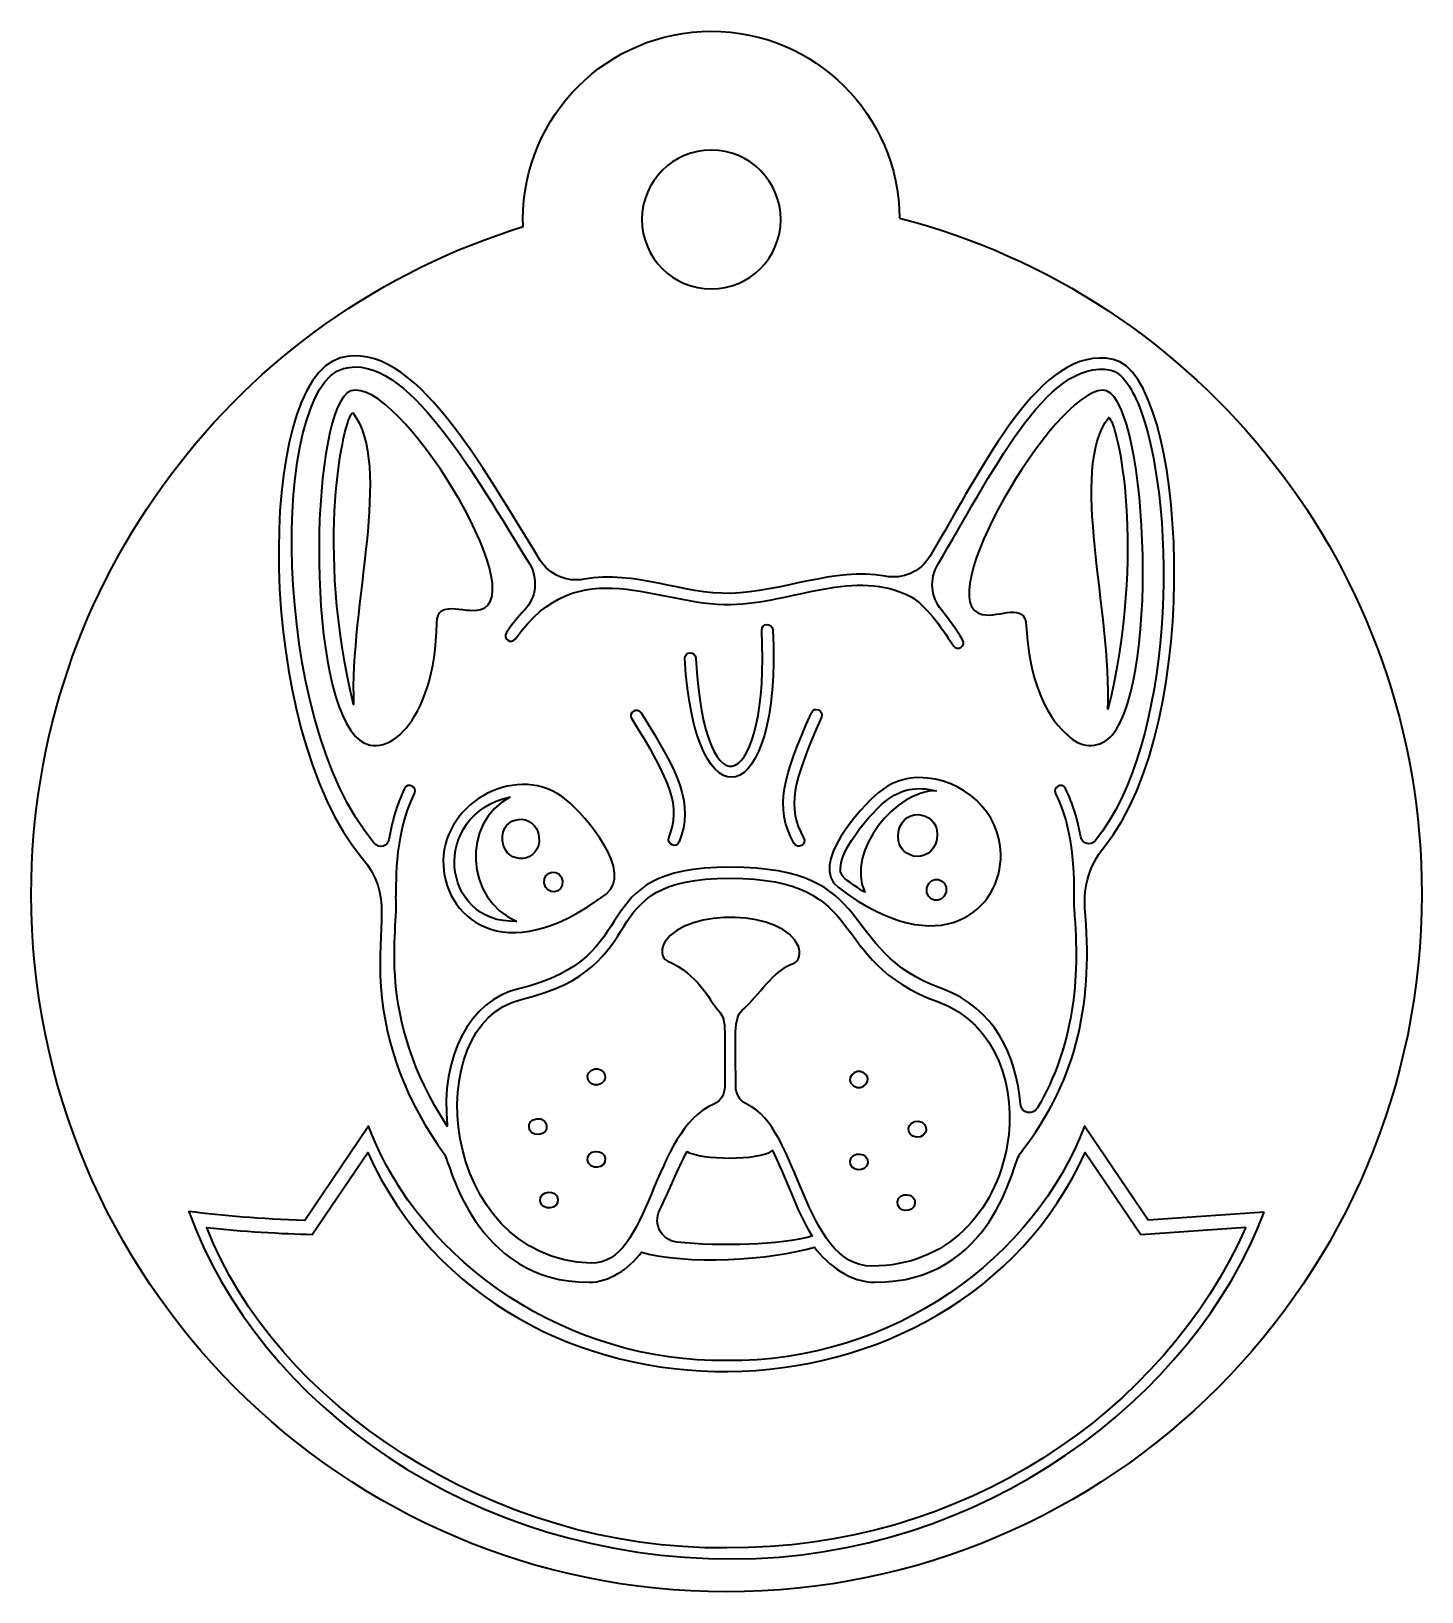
# Model space of a CAD drawing. Header units: inches. Extents: x 10.06 to 13.56, y -4.01 to -0.08.
import ezdxf

# ---------------------------------------------------------------- set-up
doc = ezdxf.new("R2010")
doc.units = ezdxf.units.IN
doc.header["$MEASUREMENT"] = 0
doc.layers.add('_U+0421_U+043B_U+043E_U+0439 1', color=7, linetype='Continuous')

# ---------------------------------------------------------------- blocks, each defined once
blk = doc.blocks.new('block 2')
at = {"layer": '_U+0421_U+043B_U+043E_U+0439 1', "color": 7, "lineweight": 35, "true_color": 0xffffff}
for points, knots in [([(12.7522, -0.9812), (12.8623, -0.9776), (12.9005, -1.7046), (12.776, -1.8503), (12.7486, -1.8824), (12.7011, -1.8845), (12.6698, -1.8547), (12.6559, -1.8415), (12.5722, -1.7839), (12.56, -1.5748), (12.5565, -1.513), (12.4946, -1.5551), (12.4493, -1.5464), (12.313, -1.5202), (12.629, -0.9852), (12.7522, -0.9812)], [0, 0, 0, 0, 1, 1, 1, 2, 2, 2, 3, 3, 3, 4, 4, 4, 5, 5, 5, 5]), ([(12.7655, -1.7852), (12.8632, -1.3882), (12.7903, -1.0616), (12.7676, -1.0502), (12.6658, -1.1827), (12.7765, -1.5383), (12.7655, -1.7852)], [0, 0, 0, 0, 1, 1, 1, 2, 2, 2, 2])]:
    blk.add_open_spline(points, degree=3, knots=knots, dxfattribs=at)
blk = doc.blocks.new('block 3')
at = {"layer": '_U+0421_U+043B_U+043E_U+0439 1', "color": 7, "lineweight": 35, "true_color": 0xffffff}
for points, knots in [([(10.8886, -2.1594), (10.6165, -1.8365), (10.6199, -0.9592), (10.8339, -0.9004), (11.0182, -0.8501), (11.1919, -1.1787), (11.3368, -1.41), (11.3601, -1.4471), (11.4039, -1.4656), (11.447, -1.4576), (11.575, -1.4341), (11.6954, -1.4959), (11.8161, -1.4932), (11.9424, -1.4905), (12.077, -1.4266), (12.2047, -1.45), (12.2491, -1.4582), (12.294, -1.439), (12.3173, -1.4003), (12.4532, -1.174), (12.5933, -0.8658), (12.7788, -0.904), (12.9609, -0.9418), (13.0143, -1.815), (12.7553, -2.1326), (12.7203, -2.1756), (12.7031, -2.2311), (12.7078, -2.285), (12.7277, -2.5089), (12.696, -2.7097), (12.5447, -2.9029), (12.5247, -2.9286), (12.478, -3.2273), (12.1781, -3.2273), (12.1191, -3.2273), (12.06, -3.1847), (12.0267, -3.1385), (11.9208, -3.1717), (11.6986, -3.1839), (11.5919, -3.1513), (11.5608, -3.1936), (11.5086, -3.2273), (11.4596, -3.2273), (11.17, -3.2273), (11.1092, -2.9245), (11.0963, -2.9065), (10.999, -2.7705), (10.9464, -2.632), (10.9357, -2.4831), (10.9243, -2.3274), (10.9675, -2.2529), (10.8886, -2.1594)], [0, 0, 0, 0, 1, 1, 1, 2, 2, 2, 3, 3, 3, 4, 4, 4, 5, 5, 5, 6, 6, 6, 7, 7, 7, 8, 8, 8, 9, 9, 9, 10, 10, 10, 11, 11, 11, 12, 12, 12, 13, 13, 13, 14, 14, 14, 15, 15, 15, 16, 16, 16, 17, 17, 17, 17]), ([(10.9182, -2.1211), (10.9329, -2.1384), (10.9532, -2.1291), (10.9559, -2.1132), (10.9631, -2.0693), (10.9754, -2.0246), (10.9954, -1.9844), (11.0035, -1.968), (11.0284, -1.9803), (11.0203, -1.9968), (10.9653, -2.1073), (10.9766, -2.2428), (10.9735, -2.2567), (10.9809, -2.3406), (10.9207, -2.5554), (11.1028, -2.8342), (11.1028, -2.8338), (11.1027, -2.8333), (11.1027, -2.8329), (11.0849, -2.6596), (11.1586, -2.5179), (11.2818, -2.4885), (11.6162, -2.4084), (11.4353, -2.1825), (11.8149, -2.1825), (12.1928, -2.1825), (12.0792, -2.3911), (12.3489, -2.4889), (12.4782, -2.5358), (12.5368, -2.6575), (12.5452, -2.7787), (12.5468, -2.8018), (12.5772, -2.8083), (12.5887, -2.7883), (12.6783, -2.6318), (12.6962, -2.4702), (12.6802, -2.2875), (12.6778, -2.2593), (12.6913, -2.1124), (12.6338, -1.9968), (12.6256, -1.9809), (12.6501, -1.9677), (12.6586, -1.9844), (12.6776, -2.0225), (12.6896, -2.0645), (12.697, -2.106), (12.7002, -2.1235), (12.7222, -2.1294), (12.7334, -2.1156), (12.9327, -1.8704), (12.9405, -1.293), (12.8499, -1.0378), (12.8275, -0.9747), (12.8003, -0.9369), (12.7731, -0.9313), (12.6104, -0.8975), (12.4679, -1.2041), (12.3376, -1.42), (12.3158, -1.4562), (12.3195, -1.5022), (12.3464, -1.5348), (12.3649, -1.5572), (12.3824, -1.583), (12.3999, -1.6098), (12.41, -1.6252), (12.3867, -1.6403), (12.3767, -1.625), (12.3423, -1.5723), (12.309, -1.525), (12.27, -1.5017), (12.1309, -1.4275), (11.9726, -1.5178), (11.8167, -1.521), (11.631, -1.5252), (11.435, -1.3812), (11.2743, -1.6077), (11.2637, -1.6226), (11.241, -1.6066), (11.2517, -1.5916), (11.2673, -1.5696), (11.2812, -1.5513), (11.2968, -1.5354), (11.3278, -1.5036), (11.332, -1.4545), (11.3086, -1.4168), (11.1729, -1.1987), (10.9998, -0.8836), (10.8413, -0.9272), (10.659, -0.9772), (10.6549, -1.8087), (10.9182, -2.1211)], [0, 0, 0, 0, 1, 1, 1, 2, 2, 2, 3, 3, 3, 4, 4, 4, 5, 5, 5, 6, 6, 6, 7, 7, 7, 8, 8, 8, 9, 9, 9, 10, 10, 10, 11, 11, 11, 12, 12, 12, 13, 13, 13, 14, 14, 14, 15, 15, 15, 16, 16, 16, 17, 17, 17, 18, 18, 18, 19, 19, 19, 20, 20, 20, 21, 21, 21, 22, 22, 22, 23, 23, 23, 24, 24, 24, 25, 25, 25, 26, 26, 26, 27, 27, 27, 28, 28, 28, 29, 29, 29, 30, 30, 30, 30]), ([(12.3366, -2.5208), (12.0532, -2.4181), (12.1703, -2.2103), (11.8149, -2.2103), (11.4515, -2.2103), (11.6393, -2.4315), (11.2884, -2.5154), (11.0302, -2.5772), (11.0799, -3.1674), (11.4649, -3.179), (11.6123, -3.1846), (11.6188, -2.8421), (11.7735, -2.779), (11.7909, -2.7719), (11.801, -2.7535), (11.801, -2.7347), (11.801, -2.5741), (11.8057, -2.5664), (11.785, -2.5426), (11.7602, -2.5144), (11.7352, -2.4519), (11.6564, -2.4182), (11.6402, -2.4113), (11.6406, -2.3844), (11.6509, -2.3693), (11.7082, -2.2851), (11.9514, -2.2883), (11.9866, -2.3822), (11.992, -2.3968), (11.9897, -2.4183), (11.976, -2.4235), (11.9231, -2.4426), (11.8859, -2.5056), (11.8497, -2.5379), (11.8226, -2.5623), (11.8288, -2.5789), (11.8288, -2.734), (11.8288, -2.7531), (11.8393, -2.771), (11.8567, -2.7788), (11.9901, -2.8377), (11.9982, -3.1864), (12.1717, -3.1864), (12.3599, -3.1864), (12.4823, -3.0516), (12.5122, -2.8814), (12.5364, -2.7439), (12.4898, -2.5763), (12.3366, -2.5208)], [0, 0, 0, 0, 1, 1, 1, 2, 2, 2, 3, 3, 3, 4, 4, 4, 5, 5, 5, 6, 6, 6, 7, 7, 7, 8, 8, 8, 9, 9, 9, 10, 10, 10, 11, 11, 11, 12, 12, 12, 13, 13, 13, 14, 14, 14, 15, 15, 15, 16, 16, 16, 16]), ([(12.021, -3.1111), (11.9804, -3.0445), (11.9534, -2.9597), (11.9213, -2.8958), (11.8867, -2.9216), (11.7406, -2.9191), (11.7063, -2.8981), (11.6827, -2.9429), (11.6619, -2.9945), (11.637, -3.0462), (11.6203, -3.0806), (11.6422, -3.1215), (11.6801, -3.1258), (11.7905, -3.1382), (11.9416, -3.1334), (12.021, -3.1111)], [0, 0, 0, 0, 1, 1, 1, 2, 2, 2, 3, 3, 3, 4, 4, 4, 5, 5, 5, 5])]:
    blk.add_open_spline(points, degree=3, knots=knots, dxfattribs=at)
blk = doc.blocks.new('block 4')
at = {"layer": '_U+0421_U+043B_U+043E_U+0439 1', "color": 7, "lineweight": 35, "true_color": 0xffffff}
for points, knots in [([(10.872, -1.853), (10.7417, -1.7134), (10.7606, -1.017), (10.8603, -0.9836), (10.978, -0.9442), (11.3211, -1.5012), (11.186, -1.5338), (11.141, -1.5447), (11.0776, -1.5056), (11.0765, -1.5675), (11.0723, -1.818), (10.9421, -1.9282), (10.872, -1.853)], [0, 0, 0, 0, 1, 1, 1, 2, 2, 2, 3, 3, 3, 4, 4, 4, 4]), ([(10.8649, -1.0382), (10.8422, -1.0497), (10.7693, -1.3762), (10.867, -1.7732), (10.856, -1.5263), (10.9667, -1.1708), (10.8649, -1.0382)], [0, 0, 0, 0, 1, 1, 1, 2, 2, 2, 2])]:
    blk.add_open_spline(points, degree=3, knots=knots, dxfattribs=at)
blk = doc.blocks.new('block 5')
at = {"layer": '_U+0421_U+043B_U+043E_U+0439 1', "color": 7, "lineweight": 35, "true_color": 0xffffff}
for points, knots in [([(12.1871, -1.9954), (12.2178, -1.9701), (12.2534, -1.9568), (12.2899, -1.9568), (12.4044, -1.9578), (12.4942, -2.0464), (12.4961, -2.1487), (12.4986, -2.2876), (12.3462, -2.4297), (12.0863, -2.233), (12.0131, -2.1775), (12.1429, -2.0317), (12.1871, -1.9954)], [0, 0, 0, 0, 1, 1, 1, 2, 2, 2, 3, 3, 3, 4, 4, 4, 4]), ([(12.1031, -2.2108), (12.1205, -2.224), (12.1372, -2.2355), (12.1534, -2.2455), (12.1054, -2.1416), (12.234, -1.9866), (12.3335, -1.9902), (12.2857, -1.9784), (12.2443, -1.9844), (12.2047, -2.0169), (12.1588, -2.0546), (12.0589, -2.1774), (12.1031, -2.2108)], [0, 0, 0, 0, 1, 1, 1, 2, 2, 2, 3, 3, 3, 4, 4, 4, 4]), ([(12.2386, -2.0928), (12.2247, -2.1614), (12.3208, -2.1816), (12.3348, -2.1126), (12.3487, -2.044), (12.2526, -2.0237), (12.2386, -2.0928)], [0, 0, 0, 0, 1, 1, 1, 2, 2, 2, 2]), ([(12.3101, -2.2345), (12.3031, -2.269), (12.3512, -2.2788), (12.3581, -2.2445), (12.3651, -2.21), (12.317, -2.2002), (12.3101, -2.2345)], [0, 0, 0, 0, 1, 1, 1, 2, 2, 2, 2])]:
    blk.add_open_spline(points, degree=3, knots=knots, dxfattribs=at)
blk = doc.blocks.new('block 6')
at = {"layer": '_U+0421_U+043B_U+043E_U+0439 1', "color": 7, "lineweight": 35, "true_color": 0xffffff}
for points, knots in [([(11.4017, -2.0124), (11.4535, -2.055), (11.5731, -2.1965), (11.5024, -2.2499), (11.2419, -2.4471), (11.0901, -2.3038), (11.0927, -2.1657), (11.0954, -2.0145), (11.2845, -1.916), (11.4017, -2.0124)], [0, 0, 0, 0, 1, 1, 1, 2, 2, 2, 3, 3, 3, 3]), ([(11.2775, -2.3187), (11.1478, -2.2639), (11.1376, -2.0701), (11.2606, -2.0057), (11.0593, -2.0491), (11.0848, -2.3262), (11.2775, -2.3187)], [0, 0, 0, 0, 1, 1, 1, 2, 2, 2, 2]), ([(11.2419, -2.1162), (11.2494, -2.1815), (11.3411, -2.1717), (11.3336, -2.106), (11.3261, -2.0406), (11.2343, -2.0504), (11.2419, -2.1162)], [0, 0, 0, 0, 1, 1, 1, 2, 2, 2, 2]), ([(11.347, -2.2221), (11.3508, -2.2549), (11.3965, -2.2497), (11.3928, -2.217), (11.389, -2.1842), (11.3432, -2.1894), (11.347, -2.2221)], [0, 0, 0, 0, 1, 1, 1, 2, 2, 2, 2])]:
    blk.add_open_spline(points, degree=3, knots=knots, dxfattribs=at)
blk = doc.blocks.new('block 7')
at = {"layer": '_U+0421_U+043B_U+043E_U+0439 1', "color": 7, "lineweight": 35, "true_color": 0xffffff}
for points, knots in [([(13.1588, -3.0503), (12.9827, -3.5186), (12.4477, -3.9235), (11.8217, -3.9235), (11.1645, -3.9252), (10.6292, -3.5354), (10.4522, -3.0491), (10.5393, -3.0599), (10.6319, -3.0681), (10.7444, -3.0713), (10.7444, -3.0713), (10.9048, -2.8342), (10.9048, -2.8342), (11.0378, -3.1869), (11.4152, -3.4294), (11.8048, -3.4244), (12.226, -3.429), (12.5823, -3.1632), (12.7064, -2.8342), (12.7064, -2.8342), (12.8666, -3.0709), (12.8666, -3.0709), (12.8666, -3.0709), (13.1588, -3.0503), (13.1588, -3.0503)], [0, 0, 0, 0, 1, 1, 1, 2, 2, 2, 3, 3, 3, 4, 4, 4, 5, 5, 5, 6, 6, 6, 7, 7, 7, 8, 8, 8, 8]), ([(13.1125, -3.0884), (13.1125, -3.0884), (12.8484, -3.1071), (12.8484, -3.1071), (12.8484, -3.1071), (12.7086, -2.9004), (12.7086, -2.9004), (12.3817, -3.6217), (11.2416, -3.6496), (10.9025, -2.9004), (10.9025, -2.9004), (10.763, -3.1067), (10.763, -3.1067), (10.6894, -3.1053), (10.5829, -3.0989), (10.498, -3.0894), (10.6646, -3.5282), (11.2146, -3.9035), (11.8063, -3.8956), (12.3947, -3.9015), (12.9088, -3.5536), (13.1125, -3.0884)], [0, 0, 0, 0, 1, 1, 1, 2, 2, 2, 3, 3, 3, 4, 4, 4, 5, 5, 5, 6, 6, 6, 7, 7, 7, 7])]:
    blk.add_open_spline(points, degree=3, knots=knots, dxfattribs=at)

msp = doc.modelspace()

# ---------------------------------------------------------------- linework, layer by layer
at = {"layer": '_U+0421_U+043B_U+043E_U+0439 1', "color": 242, "lineweight": 35, "true_color": 0xc1272d}
for points, knots in [([(12.2413, -0.5486), (12.2393, -0.2885), (12.0279, -0.0781), (11.7674, -0.0781), (11.5056, -0.0781), (11.2933, -0.2903), (11.2933, -0.5521), (11.2933, -0.5581), (11.2936, -0.564), (11.2939, -0.57), (10.5771, -0.7897), (10.0556, -1.4587), (10.0556, -2.25), (10.0556, -3.22), (10.839, -4.0063), (11.8056, -4.0063), (12.7721, -4.0063), (13.5556, -3.22), (13.5556, -2.25), (13.5556, -1.431), (12.9969, -0.7429), (12.2413, -0.5486)], [0, 0, 0, 0, 1, 1, 1, 2, 2, 2, 3, 3, 3, 4, 4, 4, 5, 5, 5, 6, 6, 6, 7, 7, 7, 7]), ([(11.7674, -0.7268), (11.6708, -0.7268), (11.5926, -0.6486), (11.5926, -0.5521), (11.5926, -0.4556), (11.6708, -0.3774), (11.7674, -0.3774), (11.8639, -0.3774), (11.9421, -0.4556), (11.9421, -0.5521), (11.9421, -0.6486), (11.8639, -0.7268), (11.7674, -0.7268)], [0, 0, 0, 0, 1, 1, 1, 2, 2, 2, 3, 3, 3, 4, 4, 4, 4])]:
    msp.add_open_spline(points, degree=3, knots=knots, dxfattribs=at)
at = {"layer": '_U+0421_U+043B_U+043E_U+0439 1', "color": 7, "lineweight": 35, "true_color": 0xffffff}
for points, knots in [([(11.9219, -1.5846), (11.921, -1.5666), (11.8932, -1.5675), (11.8942, -1.586), (11.9156, -1.9854), (11.7506, -2.0688), (11.7285, -1.6559), (11.7276, -1.6379), (11.6998, -1.6388), (11.7008, -1.6574), (11.7239, -2.0891), (11.9464, -2.0424), (11.9219, -1.5846)], [0, 0, 0, 0, 1, 1, 1, 2, 2, 2, 3, 3, 3, 4, 4, 4, 4]), ([(11.6607, -2.1085), (11.6541, -2.1256), (11.68, -2.1356), (11.6866, -2.1184), (11.7234, -2.0226), (11.6877, -1.9496), (11.591, -1.7937), (11.5814, -1.7782), (11.5577, -1.7928), (11.5674, -1.8084), (11.6672, -1.9692), (11.6915, -2.0281), (11.6607, -2.1085)], [0, 0, 0, 0, 1, 1, 1, 2, 2, 2, 3, 3, 3, 4, 4, 4, 4]), ([(11.9997, -2.1087), (11.9568, -2.0312), (11.9715, -1.9711), (12.0445, -1.8046), (12.0519, -1.7877), (12.0264, -1.7768), (12.0191, -1.7935), (11.9482, -1.9551), (11.9244, -2.0301), (11.9754, -2.1222), (11.9843, -2.1382), (12.0087, -2.1249), (11.9997, -2.1087)], [0, 0, 0, 0, 1, 1, 1, 2, 2, 2, 3, 3, 3, 4, 4, 4, 4]), ([(11.4649, -2.694), (11.4411, -2.7097), (11.4673, -2.7422), (11.4912, -2.7265), (11.515, -2.7109), (11.4887, -2.6784), (11.4649, -2.694)], [0, 0, 0, 0, 1, 1, 1, 2, 2, 2, 2]), ([(12.1255, -2.7329), (12.1017, -2.7173), (12.128, -2.6848), (12.1518, -2.7004), (12.1757, -2.7161), (12.1494, -2.7486), (12.1255, -2.7329)], [0, 0, 0, 0, 1, 1, 1, 2, 2, 2, 2]), ([(11.3282, -2.8154), (11.2989, -2.8183), (11.3038, -2.8583), (11.3332, -2.8554), (11.3625, -2.8524), (11.3576, -2.8125), (11.3282, -2.8154)], [0, 0, 0, 0, 1, 1, 1, 2, 2, 2, 2]), ([(12.2885, -2.8218), (12.2591, -2.8189), (12.2543, -2.8588), (12.2836, -2.8617), (12.3129, -2.8647), (12.3178, -2.8247), (12.2885, -2.8218)], [0, 0, 0, 0, 1, 1, 1, 2, 2, 2, 2]), ([(11.4559, -2.92), (11.4591, -2.9464), (11.5035, -2.942), (11.5002, -2.9156), (11.497, -2.8892), (11.4526, -2.8936), (11.4559, -2.92)], [0, 0, 0, 0, 1, 1, 1, 2, 2, 2, 2]), ([(12.1165, -2.922), (12.1133, -2.9484), (12.1576, -2.9528), (12.1609, -2.9264), (12.1641, -2.9), (12.1198, -2.8956), (12.1165, -2.922)], [0, 0, 0, 0, 1, 1, 1, 2, 2, 2, 2]), ([(11.3367, -3.0226), (11.34, -3.049), (11.3843, -3.0446), (11.3811, -3.0181), (11.3778, -2.9917), (11.3335, -2.9961), (11.3367, -3.0226)], [0, 0, 0, 0, 1, 1, 1, 2, 2, 2, 2]), ([(12.2357, -3.0245), (12.2324, -3.0509), (12.2768, -3.0553), (12.28, -3.0289), (12.2833, -3.0025), (12.2389, -2.9981), (12.2357, -3.0245)], [0, 0, 0, 0, 1, 1, 1, 2, 2, 2, 2])]:
    msp.add_open_spline(points, degree=3, knots=knots, dxfattribs=at)

# ---------------------------------------------------------------- block references
at = {"layer": '_U+0421_U+043B_U+043E_U+0439 1'}
for name in ['block 3', 'block 4', 'block 2', 'block 6', 'block 5', 'block 7']:
    msp.add_blockref(name, (0, 0), dxfattribs=at)

doc.saveas('drawing.dxf')
